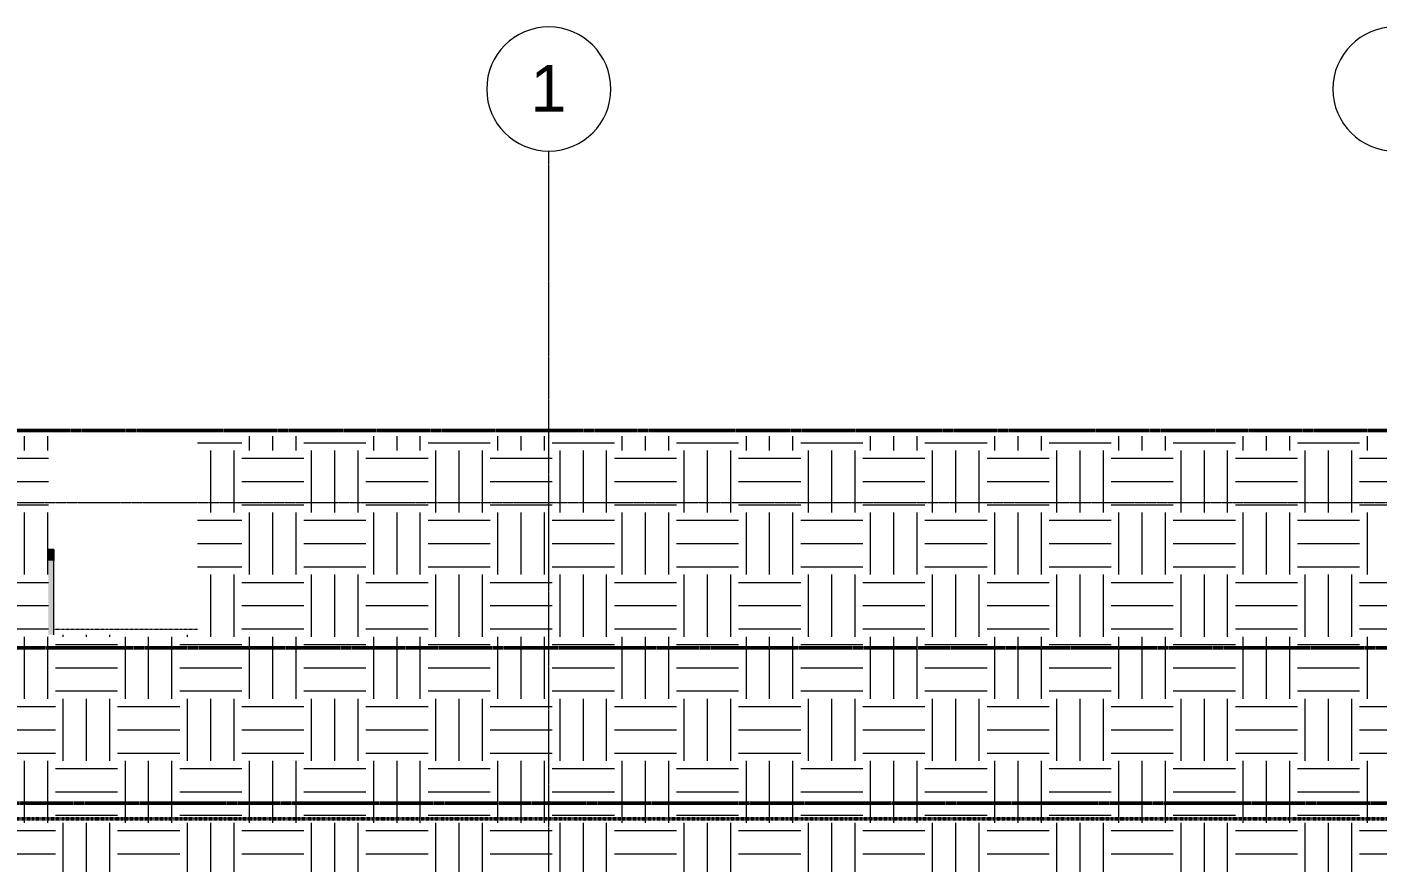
# Model space of a CAD drawing. Header units: inches. Extents: x -4218 to -1814, y 9706 to 12426.
# Drawn here: x -3683 to -3161, y 12102 to 12425 of the extents above; entities that cross this region are included whole.
import ezdxf

# ---------------------------------------------------------------- set-up
doc = ezdxf.new("R2010")
doc.units = ezdxf.units.IN
doc.header["$MEASUREMENT"] = 0
for name, pattern in [('Aligning Line 1_8_', [0.25, 0.125, -0.125]), ('Dash 1_16_', [0.125, 0.0625, -0.0625]), ('Double Dash 3_8_', [1, 0.375, -0.125, 0.125, -0.125, 0.125, -0.125]), ('Grid Line 1_2_', [0.875, 0.5, -0.125, 0.125, -0.125]), ('Overhead 1_16_', [0.101562, 0.0625, -0.039062])]:
    doc.linetypes.add(name, pattern=pattern)
for name, color, linetype, lineweight in [('0-1', 7, 'Continuous', 5), ('0-3', 147, 'Aligning Line 1_8_', 9), ('0-4', 165, 'Continuous', 5), ('A-WALL-1', 13, 'Continuous', 5), ('A-WALL-2', 50, 'Continuous', 13), ('C-PROP-LINE-1', 250, 'Double Dash 3_8_', 50), ('C-PROP-LINE-2', 91, 'Dash 1_16_', 50), ('C-TOPO-1', 251, 'Continuous', 9), ('G-ANNO-SYMB-1', 147, 'Aligning Line 1_8_', 9), ('S-GRID-1', 1, 'Grid Line 1_2_', 9), ('S-GRID-IDEN', 1, 'Continuous', 9), ('S-GRID-IDEN-1', 147, 'Continuous', 9), ('S-STRS-MBND-1', 7, 'Overhead 1_16_', 9)]:
    doc.layers.add(name, color=color, linetype=linetype, lineweight=lineweight)
doc.styles.add('Arial', font='arial.ttf', dxfattribs={"height": 18})

# ---------------------------------------------------------------- blocks, each defined once
blk = doc.blocks.new('CTR - 1st Phase - Unit Layouts_rvt-1-RCP - BASEMENT')
at = {"layer": 'G-ANNO-SYMB-1'}
blk.add_line((-1910.91, 12240.75), (-4009.53, 12240.75), dxfattribs=at)
blk = doc.blocks.new('CTR  - Topography_rvt-1-RCP - BASEMENT')
at = {"layer": 'C-TOPO-1'}
h = blk.add_hatch(dxfattribs=at)
h.set_pattern_fill('FP_1', color=256, style=0, pattern_type=2)
h.set_pattern_definition([(0, (0, 0), (24, 24), [24, -24]), (0, (0, 9), (24, 24), [24, -24]), (0, (0, 18), (24, 24), [24, -24]), (90, (3, 21), (-24, 24), [24, -24]), (90, (12, 21), (-24, 24), [24, -24]), (90, (21, 21), (-24, 24), [24, -24])])
h.paths.add_polyline_path([(-3838.81, 11833.24), (-3831.32, 11833.24), (-3831.32, 11919.52), (-3829.32, 11920.79), (-3829.32, 11926.1), (-3831.32, 11927.49), (-3831.32, 11996.3), (-3829.32, 11996.78), (-3829.32, 12077.61), (-3831.32, 12077.04), (-3831.32, 12085.31), (-3825.32, 12083.19), (-3718.82, 12083.19), (-3717.17, 12087.19), (-3679.58, 12087.19), (-3682.01, 12083.19), (-3604.53, 12083.19), (-3605, 12087.19), (-3566.81, 12087.19), (-3564.85, 12083.19), (-3288.26, 12083.19), (-3287.74, 12087.19), (-3270.78, 12087.19), (-3270.93, 12083.19), (-3162.2, 12083.19), (-3158.79, 12087.19), (-3117.92, 12087.19), (-3113.92, 12087), (-3113.92, 12139.79), (-3058.07, 12139.79), (-3056.32, 12150.02), (-3056.32, 12216.59), (-2991.2, 12216.59), (-2991.83, 12220.59), (-2964.32, 12220.59), (-2964.32, 12266.59), (-3617.12, 12266.59), (-3617.12, 12189.79), (-3674.72, 12189.79), (-3674.72, 12266.59), (-4004.23, 12266.59), (-4004.23, 12110.59), (-3902.72, 12110.59), (-3902.72, 11833.24), (-3843.76, 11833.24)], flags=0)
h.paths.add_polyline_path([(-3060.32, 12143.79), (-3060.32, 12149.31), (-3059.67, 12149.42)], flags=0)
blk = doc.blocks.new('Family - ___-1878357-RCP - BASEMENT')
at = {"layer": 'C-PROP-LINE-1'}
for p, q in [((-3989.61, 12268.69), (-1910.91, 12268.69)), ((-3929.52, 12184.69), (-1910.91, 12184.69)), ((-3869.45, 12124.69), (-1910.91, 12124.69))]:
    blk.add_line(p, q, dxfattribs=at)
blk = doc.blocks.new('Grid - Grid Head - Circle-50561-RCP - BASEMENT')
at = {"layer": 'S-GRID-IDEN-1'}
for start, end in [(360, 180), (180, 360)]:
    blk.add_arc((0, 0), 0.25, start, end, dxfattribs=at)
blk = doc.blocks.new('CTR - 1st Phase - Shell_rvt-1-RCP - BASEMENT')
at = {"layer": 'A-WALL-1'}
for points in [[(-3674.72, 12218.46), (-3672.6, 12218.46), (-3672.6, 12222.71), (-3674.72, 12222.71), (-3674.72, 12218.46)], [(-3674.56, 12189.79), (-3672.6, 12189.79), (-3672.6, 12218.46), (-3674.72, 12218.46), (-3674.72, 12189.79)]]:
    blk.add_hatch(color=256, dxfattribs=at).paths.add_polyline_path(points, flags=0)
at = {"layer": 'A-WALL-2'}
for p, q in [((-3672.6, 12222.71), (-3674.72, 12222.71)), ((-3672.6, 12222.71), (-3672.6, 12218.46)), ((-3672.6, 12189.79), (-3672.6, 12218.46))]:
    blk.add_line(p, q, dxfattribs=at)
at = {"layer": 'S-GRID-1'}
blk.add_line((-3481.32, 9836.18), (-3481.32, 12376.79), dxfattribs=at)
at = {"layer": 'S-STRS-MBND-1'}
blk.add_line((-3617.12, 12191.79), (-3672.6, 12191.79), dxfattribs=at)
at = {"layer": '0-3'}
blk.add_blockref('Family - ___-1878357-RCP - BASEMENT', (0, 0), dxfattribs=at)
at = {"layer": '0-4', "xscale": 95.99999999999994, "yscale": 95.99999999999994, "zscale": 95.99999999999994}
for p in [(-3481.32, 12400.79), (-3154.32, 12400.79)]:
    blk.add_blockref('Grid - Grid Head - Circle-50561-RCP - BASEMENT', p, dxfattribs=at)
at = {"layer": 'S-GRID-IDEN', "insert": (-3488.45, 12410.08), "char_height": 18, "width": 16.968, "attachment_point": 1, "style": 'Arial'}
blk.add_mtext('1', dxfattribs=at)
blk = doc.blocks.new('Family - ___-1870007-RCP - BASEMENT')
at = {"layer": 'C-PROP-LINE-2'}
blk.add_line((-2636.92, 12118.59), (-3860.72, 12118.59), dxfattribs=at)

msp = doc.modelspace()

# ---------------------------------------------------------------- block references
at = {"layer": '0-1'}
for name in ['CTR - 1st Phase - Shell_rvt-1-RCP - BASEMENT', 'CTR  - Topography_rvt-1-RCP - BASEMENT', 'CTR - 1st Phase - Unit Layouts_rvt-1-RCP - BASEMENT']:
    msp.add_blockref(name, (0, 0), dxfattribs=at)
at = {"layer": 'C-PROP-LINE-2'}
msp.add_blockref('Family - ___-1870007-RCP - BASEMENT', (0, 0), dxfattribs=at)

doc.saveas('drawing.dxf')
